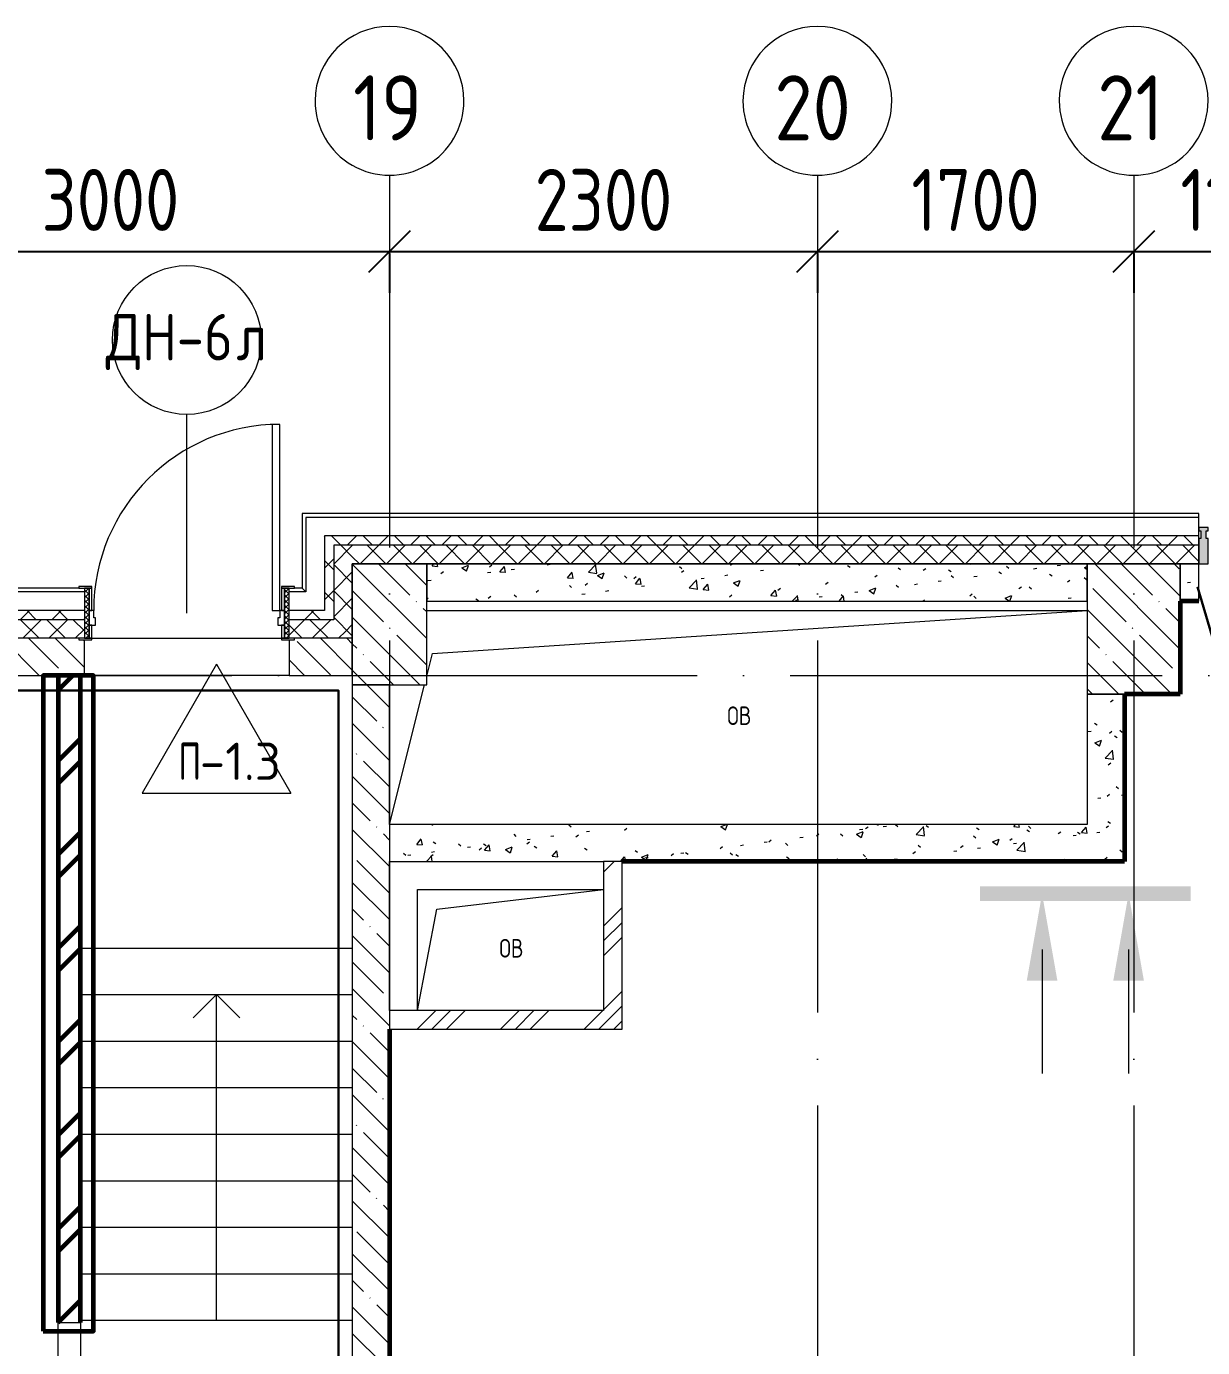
# Model space of a CAD drawing. Header units: millimetres. Extents: x -592259 to 288321, y -552984 to 293768.
# Drawn here: x 88136 to 94458, y 54763 to 61864 of the extents above; entities that cross this region are included whole.
import ezdxf

# ---------------------------------------------------------------- set-up
doc = ezdxf.new("R2010")
doc.units = ezdxf.units.MM
doc.linetypes.add('ADSK_Линия сетки', pattern=[2500, 2000, -250, 0, -250])
doc.linetypes.add('ADSK_Скрыто', pattern=[600, 300, -300])
doc.layers.get('Defpoints').update_dxf_attribs({"color": 250})
for name, color, linetype, lineweight in [('0) кирпич', 30, 'Continuous', 60), ('2)Фархверки', 40, 'Continuous', 30), ('4.1) Штук. 3.1 вып', 6, 'Continuous', 60), ('4.2) Штук 4 вып', 6, 'Continuous', 60), ('4.7) Штук. 6 вып.', 6, 'Continuous', 30), ('A-____-____-DIMS', 250, 'Continuous', 9), ('A-DETL-GENF-OTLN', 250, 'Continuous', 5), ('A-DOOR-____-IDEN', 250, 'Continuous', 9), ('A-DOOR-____-MCUT', 250, 'Continuous', 5), ('A-DOOR-____-OTLN', 250, 'Continuous', 5), ('A-DOOR-FRAM-MCUT', 250, 'Continuous', 5), ('A-DOOR-FRAM-OTLN', 250, 'Continuous', 5), ('A-FLOR-____-IDEN', 250, 'Continuous', 9), ('A-FLOR-____-OTLN', 250, 'Continuous', 9), ('A-GLAZ-____-OTLN', 250, 'Continuous', 5), ('A-GLAZ-CWMG-MCUT', 250, 'Continuous', 9), ('A-GLAZ-CWMG-OTLN', 250, 'Continuous', 5), ('A-WALL-____-MCUT', 250, 'Continuous', 13), ('A-WALL-____-PATT', 250, 'Continuous', 13), ('A-WALL-FNSH-MCUT', 250, 'Continuous', 13), ('G-____-____-SYMB', 250, 'ADSK_Скрыто', 9), ('I-WALL-____-OTLN', 250, 'Continuous', 9), ('S-COLS-____-MCUT', 250, 'Continuous', 25), ('S-COLS-____-OTLN', 250, 'Continuous', 9), ('S-GRID-____-IDEN', 250, 'Continuous', 9), ('S-GRID-____-OTLN', 250, 'Continuous', 9), ('S-STRS-____-OTLN', 250, 'Continuous', 5)]:
    doc.layers.add(name, color=color, linetype=linetype, lineweight=lineweight)
doc.styles.add('GOST Common', font='', dxfattribs={"width": 0.9, "height": 350})
doc.styles.add('GOST Common_1', font='', dxfattribs={"width": 0.9, "height": 250})
doc.styles.add('ISOCPEUR', font='isocpeur.ttf', dxfattribs={"width": 0.8, "height": 100})
doc.styles.add('ISOCPEUR_2', font='isocpeur.ttf', dxfattribs={"height": 160})
doc.styles.get("Standard").update_dxf_attribs({"font": 'ГОСТ тип А.ttf'})
doc.styles.get('GOST Common').set_extended_font_data('GOST Common')
doc.styles.get('GOST Common_1').set_extended_font_data('GOST Common')
doc.dimstyles.new('А3', dxfattribs={"dimtxt": 333, "dimasz": 222, "dimexe": 222, "dimexo": 111, "dimgap": 111, "dimtad": 1, "dimtoh": 1, "dimdec": 0, "dimrnd": 0.0015, "dimzin": 0, "dimdsep": 46, "dimtxsty": 'Standard', "dimblk": 'OBLIQUE', "dimcen": 0, "dimclrd": 7, "dimclre": 7, "dimclrt": 7, "dimadec": 0, "dimazin": 0, "dimtfac": 1, "dimtdec": 0, "dimtofl": 0, "dimtmove": 0, "dimatfit": 3, "dimfxl": 1, "dimtolj": 1, "dimtzin": 0, "dimarcsym": 0})
pattern_1 = [(135, (12287.91, -0.0006), (-142.5612, -142.5612), []), (135, (12430.48, -0.0006), (-142.5612, -142.5612), [252.016, -50.403, 3.353, -47.05])]
pattern_2 = [(50, (12287.9, -0.0006), (364.3679, -31.8783), [38.1, -419.1]), (355, (12287.9, -0.0006), (-70.4859, 382.1133), [30.48, -335.28]), (100.451, (12318.28, -2.66), (293.885, 350.2334), [32.38, -356.18]), (46.184, (12287.9, 101.6), (542.1585, -84.0858), [57.15, -628.65]), (96.636, (12333.1, 94.6), (474.805, 494.8554), [48.57, -534.27]), (351.184, (12287.9, 101.6), (474.8102, 494.85), [45.72, -502.92]), (21, (12338.7, 76.2), (303.2285, -204.5305), [38.1, -419.1]), (326, (12338.7, 76.2), (123.6039, 368.376), [30.48, -335.28]), (71.451, (12364, 59.16), (426.8341, 163.8427), [32.38, -356.18]), (37.5, (12287.91, -0.0006), (6.17665, 169.11015), [16.764, -314.452, 16.764, -323.596, -336.55]), (37.5, (12287.91, -0.0006), (6.17665, 169.11015), [-671.576, 16.764, -319.786]), (7.5, (12287.91, -0.0006), (133.63888, 200.3615), [16.764, -177.292, 16.764, -306.832, -128.27]), (7.5, (12287.91, -0.0006), (133.63888, 200.3615), [-517.652, 16.764, -111.506]), (327.5, (12174.63, -0.0006), (271.18182, -11.45836), [16.764, -110.236, 16.764, -379.476, -525.78]), (327.5, (12174.63, -0.0006), (271.18182, -11.45836), [-523.24, 16.764, -509.016]), (317.5, (12123.83, -0.0006), (296.2585, 50.85285), [16.764, -148.336, 16.764, -246.38, -373.38]), (317.5, (12123.83, -0.0006), (296.2585, 50.85285), [-428.244, 16.764, -356.616])]
pattern_3 = [(135, (12287.91, -0.0006), (-84.85281, -84.85281), []), (225, (12287.91, -0.0006), (84.85281, -84.85281), [])]
pattern_4 = [(45, (12287.91, -0.0006), (-70.71068, 70.71068), []), (135, (12287.91, -0.0006), (-70.71068, -70.71068), [])]
pattern_5 = [(45, (12287.9, -0.0006), (-224.5064, 224.5064), []), (45, (12367.3, -0.0006), (0, 449.0128), []), (45, (12208.54, -0.0006), (0, 449.0128), [])]

# ---------------------------------------------------------------- blocks, each defined once
blk = doc.blocks.new('Разрез - Номер вида спереди_3_5 мм-32550530-АР1_Кладочный план 1 этажа С2и3')
at = {"layer": 'G-____-____-SYMB', "linetype": 'Continuous'}
for points in [[(9.798, 0.404), (9.798, -0.394), (-0.333, -0.394), (-0.333, 0.404)], [(2.176, -4.675), (3, 0), (3.824, -4.675)]]:
    blk.add_hatch(color=256, dxfattribs=at).paths.add_polyline_path(points)
at = {"layer": 'G-____-____-SYMB', "linetype": 'Continuous', "lineweight": 20}
blk.add_line((3, -3), (3, -9.663), dxfattribs=at)
blk = doc.blocks.new('Разрез - Номер вида сзади_3_5 мм-32550532-АР1_Кладочный план 1 этажа С2и3')
at = {"layer": 'G-____-____-SYMB', "linetype": 'Continuous'}
for points in [[(9.798, 0.404), (9.798, -0.394), (-0.333, -0.394), (-0.333, 0.404)], [(2.176, -4.675), (3, 0), (3.824, -4.675)]]:
    blk.add_hatch(color=256, dxfattribs=at).paths.add_polyline_path(points)
at = {"layer": 'G-____-____-SYMB', "linetype": 'Continuous', "lineweight": 20}
blk.add_line((3, -3), (3, -9.663), dxfattribs=at)
blk = doc.blocks.new('Дверь_СКБ_1Ст_Внутренняя - СОШ_Д-34_Дв_1100x2100h_Фрамуга_ДН-6Л-41923981-АР1_Маркировочный план 1 этажа С2и3')
at = {"layer": 'A-DOOR-____-OTLN'}
h = blk.add_hatch(dxfattribs=at)
h.set_pattern_fill('FP_56', color=256, style=0, pattern_type=2)
h.set_pattern_definition([(135, (1751.41, 209.685), (-14.14214, -14.14214), []), (225, (1751.41, 209.685), (14.14214, -14.14214), [])])
h.paths.add_polyline_path([(562.5, -125), (562.5, 145), (537.5, 145), (537.5, -125)])
at = {"layer": 'A-DOOR-FRAM-OTLN'}
h = blk.add_hatch(dxfattribs=at)
h.set_pattern_fill('FP_57', color=256, style=0, pattern_type=2)
h.set_pattern_definition([(45, (-371.384, 209.685), (-14.1421, 14.1421), []), (135, (-371.384, 209.685), (-14.1421, -14.1421), [])])
h.paths.add_polyline_path([(-512.5, -125), (-512.5, 145), (-537.5, 145), (-537.5, -125)])
at = {"layer": 'A-DOOR-____-MCUT'}
for p, q in [((512.5, 1025), (472.5, 1025)), ((472.5, 1025), (472.5, 25)), ((512.5, 25), (512.5, 1025)), ((472.5, 25), (512.5, 25))]:
    blk.add_line(p, q, dxfattribs=at)
at = {"layer": 'A-DOOR-____-OTLN'}
blk.add_arc((512.5, 25), 1000, 90, 180, dxfattribs=at)
at = {"layer": 'A-DOOR-FRAM-MCUT'}
for p, q in [((-497.5, 153), (-567.5, 153)), ((-567.5, 153), (-567.5, 145)), ((-567.5, 145), (-497.5, 145)), ((-512.5, 145), (-537.5, 145)), ((-537.5, 145), (-537.5, -125)), ((-512.5, -125), (-512.5, 145)), ((-497.5, 145), (-512.5, 145)), ((-512.5, 145), (-512.5, 25)), ((-497.5, 145), (-497.5, 153)), ((-497.5, 25), (-497.5, 145)), ((592.5, 153), (522.5, 153)), ((522.5, 153), (522.5, 145)), ((537.5, 145), (522.5, 145)), ((522.5, 145), (522.5, 25)), ((522.5, 145), (592.5, 145)), ((562.5, 145), (537.5, 145)), ((537.5, 145), (537.5, -125)), ((537.5, 25), (537.5, 145)), ((562.5, -125), (562.5, 145)), ((592.5, 145), (592.5, 153)), ((-487.5, 25), (-512.5, 25)), ((-512.5, 25), (-512.5, -55)), ((-512.5, 25), (-497.5, 25)), ((-487.5, -15), (-487.5, 25)), ((512.5, 25), (512.5, -15)), ((537.5, 25), (512.5, 25)), ((522.5, 25), (537.5, 25)), ((537.5, -55), (537.5, 25)), ((-512.5, -55), (-477.5, -55)), ((-497.5, -55), (-512.5, -55)), ((-512.5, -55), (-512.5, -125)), ((-497.5, -125), (-497.5, -55)), ((-477.5, -15), (-487.5, -15)), ((-477.5, -55), (-477.5, -15)), ((512.5, -15), (502.5, -15)), ((502.5, -15), (502.5, -55)), ((502.5, -55), (537.5, -55)), ((537.5, -55), (522.5, -55)), ((522.5, -55), (522.5, -125)), ((537.5, -125), (537.5, -55)), ((-497.5, -125), (-567.5, -125)), ((-567.5, -125), (-567.5, -133)), ((-567.5, -133), (-497.5, -133)), ((-537.5, -125), (-512.5, -125)), ((-512.5, -125), (-497.5, -125)), ((-497.5, -133), (-497.5, -125)), ((522.5, -125), (537.5, -125)), ((592.5, -125), (522.5, -125)), ((522.5, -125), (522.5, -133)), ((522.5, -133), (592.5, -133)), ((537.5, -125), (562.5, -125)), ((592.5, -133), (592.5, -125))]:
    blk.add_line(p, q, dxfattribs=at)
blk = doc.blocks.new('Прямоугольный импост - Рядовой 50х195-36105276-АР1_Маркировочный план 1 этажа С2и3')
at = {"layer": 'A-GLAZ-CWMG-OTLN'}
blk.add_hatch(color=50, dxfattribs=at).paths.add_polyline_path([(-50, 157), (-50, 21), (-40, 21), (-40, -21), (-50, -21), (-50, -38), (0, -38), (0, -21), (-10, -21), (-10, 21), (0, 21), (0, 157)])
at = {"layer": 'A-GLAZ-CWMG-MCUT', "lineweight": 5}
for p, q in [((0, 157), (-50, 157)), ((-50, 157), (-50, 21)), ((0, 21), (0, 157)), ((-50, 21), (-40, 21)), ((-40, 21), (-40, -21)), ((-10, -21), (-10, 21)), ((-10, 21), (0, 21)), ((-40, -21), (-50, -21)), ((-50, -21), (-50, -38)), ((-50, -38), (0, -38)), ((0, -21), (-10, -21)), ((0, -38), (0, -21))]:
    blk.add_line(p, q, dxfattribs=at)
blk = doc.blocks.new('_Wn_-As_OpeningMEP_floor__Rectangular - _Wn_-As_OpeningMEP_floor__Rectangular-34699470-АР1_Маркировочный план 1 этажа С2и3')
at = {"layer": 'A-DETL-GENF-OTLN', "lineweight": 5}
for p, q in [((-1644.1, 394.1), (1875, 625)), ((-1675, 271.1), (-1644.1, 394.1)), ((-1875, -525), (-1686.6, 225))]:
    blk.add_line(p, q, dxfattribs=at)
blk = doc.blocks.new('_Wn_-As_OpeningMEP_floor__Rectangular - _Wn_-As_OpeningMEP_floor__Rectangular-34702461-АР1_Маркировочный план 1 этажа С2и3')
at = {"layer": 'A-DETL-GENF-OTLN', "lineweight": 5}
for p, q in [((-394.8, 270), (500, 375.2)), ((-500, -275.2), (-394.8, 270))]:
    blk.add_line(p, q, dxfattribs=at)
blk = doc.blocks.new('Ось сетки - Круг_Ø8 мм-39983606-АР1_Маркировочный план 1 этажа С2и3')
at = {"layer": 'S-GRID-____-IDEN'}
for start, end in [(360, 180), (180, 360)]:
    blk.add_arc((0, 0), 4, start, end, dxfattribs=at)
blk = doc.blocks.new('AAR_СКБ_Марка_Перекрытия - Марка пола-17325028-АР1_Маркировочный план 1 этажа С2и3')
at = {"layer": 'A-FLOR-____-IDEN'}
for p, q in [((0, 6.932), (-4.002, 0)), ((0, 6.932), (4.002, 0)), ((-4.002, 0), (4.002, 0))]:
    blk.add_line(p, q, dxfattribs=at)
blk = doc.blocks.new('_Oblique')
at = {"color": 0, "linetype": 'ByBlock', "lineweight": -2}
blk.add_line((-0.5, -0.5), (0.5, 0.5), dxfattribs=at)
blk = doc.blocks.new('*D2596')
at = {"layer": 'A-____-____-DIMS', "color": 7, "lineweight": -2, "transparency": 16777216}
for p, q in [((87087.9, 60653.7), (90087.9, 60653.7)), ((87087.9, 60642.7), (87087.9, 60431.7)), ((90087.9, 60642.7), (90087.9, 60431.7))]:
    blk.add_line(p, q, dxfattribs=at)
at = {"layer": 'Defpoints', "color": 0, "transparency": 16777216}
for p in [(87087.9, 60753.7), (90087.9, 60753.7), (90087.9, 60653.7)]:
    blk.add_point(p, dxfattribs=at)
at = {"layer": 'A-____-____-DIMS', "color": 7, "lineweight": -2, "transparency": 16777216, "xscale": 222, "yscale": 222, "zscale": 222, "rotation": 180}
blk.add_blockref('_Oblique', (87087.9, 60653.7), dxfattribs=at)
at = {"layer": 'A-____-____-DIMS', "color": 7, "lineweight": -2, "transparency": 16777216, "xscale": 222, "yscale": 222, "zscale": 222}
blk.add_blockref('_Oblique', (90087.9, 60653.7), dxfattribs=at)
at = {"layer": 'A-____-____-DIMS', "color": 7, "transparency": 16777216, "insert": (88587.9, 60931.2), "char_height": 333, "width": 2.483, "attachment_point": 5}
blk.add_mtext('\\A1;3000', dxfattribs=at)
blk = doc.blocks.new('*D2597')
at = {"layer": 'A-____-____-DIMS', "color": 7, "lineweight": -2, "transparency": 16777216}
for p, q in [((90087.9, 60653.7), (92387.9, 60653.7)), ((90087.9, 60642.7), (90087.9, 60431.7)), ((92387.9, 60642.7), (92387.9, 60431.7))]:
    blk.add_line(p, q, dxfattribs=at)
at = {"layer": 'Defpoints', "color": 0, "transparency": 16777216}
for p in [(90087.9, 60753.7), (92387.9, 60753.7), (92387.9, 60653.7)]:
    blk.add_point(p, dxfattribs=at)
at = {"layer": 'A-____-____-DIMS', "color": 7, "lineweight": -2, "transparency": 16777216, "xscale": 222, "yscale": 222, "zscale": 222, "rotation": 180}
blk.add_blockref('_Oblique', (90087.9, 60653.7), dxfattribs=at)
at = {"layer": 'A-____-____-DIMS', "color": 7, "lineweight": -2, "transparency": 16777216, "xscale": 222, "yscale": 222, "zscale": 222}
blk.add_blockref('_Oblique', (92387.9, 60653.7), dxfattribs=at)
at = {"layer": 'A-____-____-DIMS', "color": 7, "transparency": 16777216, "insert": (91237.9, 60931.2), "char_height": 333, "width": 2.483, "attachment_point": 5}
blk.add_mtext('\\A1;2300', dxfattribs=at)
blk = doc.blocks.new('*D2598')
at = {"layer": 'A-____-____-DIMS', "color": 7, "lineweight": -2, "transparency": 16777216}
for p, q in [((92387.9, 60653.7), (94087.9, 60653.7)), ((92387.9, 60642.7), (92387.9, 60431.7)), ((94087.9, 60642.7), (94087.9, 60431.7))]:
    blk.add_line(p, q, dxfattribs=at)
at = {"layer": 'Defpoints', "color": 0, "transparency": 16777216}
for p in [(92387.9, 60753.7), (94087.9, 60753.7), (94087.9, 60653.7)]:
    blk.add_point(p, dxfattribs=at)
at = {"layer": 'A-____-____-DIMS', "color": 7, "lineweight": -2, "transparency": 16777216, "xscale": 222, "yscale": 222, "zscale": 222, "rotation": 180}
blk.add_blockref('_Oblique', (92387.9, 60653.7), dxfattribs=at)
at = {"layer": 'A-____-____-DIMS', "color": 7, "lineweight": -2, "transparency": 16777216, "xscale": 222, "yscale": 222, "zscale": 222}
blk.add_blockref('_Oblique', (94087.9, 60653.7), dxfattribs=at)
at = {"layer": 'A-____-____-DIMS', "color": 7, "transparency": 16777216, "insert": (93237.9, 60931.2), "char_height": 333, "width": 2.299, "attachment_point": 5}
blk.add_mtext('\\A1;1700', dxfattribs=at)
blk = doc.blocks.new('*D2599')
at = {"layer": 'A-____-____-DIMS', "color": 7, "lineweight": -2, "transparency": 16777216}
for p, q in [((94087.9, 60653.7), (95237.9, 60653.7)), ((94087.9, 60642.7), (94087.9, 60431.7)), ((95237.9, 60642.7), (95237.9, 60431.7))]:
    blk.add_line(p, q, dxfattribs=at)
at = {"layer": 'Defpoints', "color": 0, "transparency": 16777216}
for p in [(94087.9, 60753.7), (95237.9, 60753.7), (95237.9, 60653.7)]:
    blk.add_point(p, dxfattribs=at)
at = {"layer": 'A-____-____-DIMS', "color": 7, "lineweight": -2, "transparency": 16777216, "xscale": 222, "yscale": 222, "zscale": 222, "rotation": 180}
blk.add_blockref('_Oblique', (94087.9, 60653.7), dxfattribs=at)
at = {"layer": 'A-____-____-DIMS', "color": 7, "lineweight": -2, "transparency": 16777216, "xscale": 222, "yscale": 222, "zscale": 222}
blk.add_blockref('_Oblique', (95237.9, 60653.7), dxfattribs=at)
at = {"layer": 'A-____-____-DIMS', "color": 7, "transparency": 16777216, "insert": (94662.9, 60931.2), "char_height": 333, "width": 2.114, "attachment_point": 5}
blk.add_mtext('\\A1;1150', dxfattribs=at)
blk = doc.blocks.new('ADSK_Марка_Дверь - Типоразмер_ADSK_Марка-30565456-АР1_Маркировочный план 1 этажа С2и3')
at = {"layer": 'A-DOOR-____-IDEN'}
blk.add_circle((0, 0), 4, dxfattribs=at)

msp = doc.modelspace()

# ---------------------------------------------------------------- hatches: boundary and pattern name
at = {"layer": '0) кирпич'}
h = msp.add_hatch(dxfattribs=at)
h.set_pattern_fill('FP_4', color=256, style=0, pattern_type=2)
h.set_pattern_definition([(45, (12287.9, -0.0006), (-251.4472, 251.4472), []), (45, (12287.9, 381), (-251.4472, 251.4472), [])])
h.paths.add_polyline_path([(88307.9138, 54897.213), (88427.9138, 54897.213), (88427.8919, 58375), (88307.9138, 58375), (88307.9138, 56657.5255)])
at = {"layer": 'A-WALL-____-PATT', "lineweight": 15, "true_color": 0x000000}
h = msp.add_hatch(dxfattribs=at)
h.set_pattern_fill('FP_53', color=18, style=0, pattern_type=2)
h.set_pattern_definition(pattern_3)
h.paths.add_polyline_path([(89787.9138, 58675), (89787.9138, 59125), (89737.9138, 59125), (89737.9138, 58725)])
h = msp.add_hatch(dxfattribs=at)
h.set_pattern_fill('FP_53', color=18, style=0, pattern_type=2)
h.set_pattern_definition(pattern_3)
h.paths.add_polyline_path([(121487.9597, 59075), (121487.9597, 59125), (120687.9964, 59125), (120687.9964, 59075), (121412.9378, 59075)])
h.paths.add_polyline_path([(118737.9144, 59075), (119787.9964, 59075), (119787.9964, 59125), (118737.9144, 59125)])
h.paths.add_polyline_path([(113938.3643, 59075), (113938.3643, 59125), (112888.3643, 59125), (112888.3643, 59075), (113582.3109, 59075)])
h.paths.add_polyline_path([(116788.3643, 59075), (117837.9144, 59075), (117837.9144, 59125), (116788.3643, 59125)])
h.paths.add_polyline_path([(114838.3643, 59075), (115888.3643, 59075), (115888.3643, 59125), (114838.3643, 59125), (114838.3643, 59075.7731)])
h.paths.add_polyline_path([(111988.3643, 59075), (111988.3643, 59125), (110938.1391, 59125), (110938.1391, 59075), (111807.9138, 59075)])
h.paths.add_polyline_path([(91588.9094, 59075), (94438.1391, 59075), (94438.1391, 59125), (89787.9138, 59125), (89787.9138, 59075), (90735.5203, 59075)])
h = msp.add_hatch(dxfattribs=at)
h.set_pattern_fill('FP_52', color=18, style=0, pattern_type=2)
h.set_pattern_definition(pattern_4)
h.paths.add_polyline_path([(89887.8919, 58575.0219), (89887.9138, 59075), (89787.9138, 59075), (89787.9138, 58675), (89851.9815, 58610.9323)])
h = msp.add_hatch(dxfattribs=at)
h.set_pattern_fill('FP_52', color=18, style=0, pattern_type=2)
h.set_pattern_definition(pattern_4)
h.paths.add_polyline_path([(116788.3643, 58975), (117837.9144, 58975), (117837.9144, 59075), (116788.3643, 59075)])
h.paths.add_polyline_path([(120987.8919, 58975), (121387.9597, 58975.0339), (121387.8919, 59075), (120687.9964, 59075), (120687.9964, 58975), (120808.5414, 58975)])
h.paths.add_polyline_path([(111239.8528, 58975), (111988.3643, 58975), (111988.3643, 59075), (110938.1391, 59075), (110938.3643, 58975), (111237.8919, 58975)])
h.paths.add_polyline_path([(89887.9138, 58975), (94438.1391, 58975), (94438.1391, 59075), (89887.9138, 59075), (89887.9138, 58976.591)])
h.paths.add_polyline_path([(119441.5859, 58975), (119787.9964, 58975), (119787.9964, 59075), (118737.9144, 59075), (118737.9144, 58975), (119145.9964, 58975)])
h.paths.add_polyline_path([(115888.3643, 58975), (115888.3643, 59075), (114838.3643, 59075), (114838.3643, 58975), (115340.7193, 58975)])
h.paths.add_polyline_path([(113582.3109, 58975), (113938.3643, 58975), (113938.3643, 59075), (112888.3643, 59075), (112888.3643, 58975)])
h = msp.add_hatch(dxfattribs=at)
h.set_pattern_fill('FP_3', color=18, style=0, pattern_type=2)
h.set_pattern_definition(pattern_2)
h.paths.add_polyline_path([(93837.8919, 58775), (93837.8919, 58975), (90287.8919, 58975), (90287.8919, 58775), (93469.4313, 58775)])
h.paths.add_polyline_path([(94438.1391, 58775), (94438.1391, 58975), (94337.8919, 58975), (94337.8919, 58775)])
h = msp.add_hatch(dxfattribs=at)
h.set_pattern_fill('FP_53', color=18, style=0, pattern_type=2)
h.set_pattern_definition(pattern_3)
h.paths.add_polyline_path([(89547.9138, 58675), (89787.9138, 58675), (89737.9138, 58725), (89547.9138, 58725)])
h.paths.add_polyline_path([(88001.6092, 58675), (88447.9138, 58675), (88447.9138, 58725), (86117.9138, 58725), (86117.9138, 58675), (87043.8398, 58675)])
h = msp.add_hatch(dxfattribs=at)
h.set_pattern_fill('FP_52', color=18, style=0, pattern_type=2)
h.set_pattern_definition(pattern_4)
h.paths.add_polyline_path([(89577.9138, 58575), (89887.8919, 58575.0219), (89787.9138, 58675), (89547.9138, 58675), (89547.9138, 58575)])
h.paths.add_polyline_path([(86667.9308, 58575), (88447.9138, 58575), (88447.9138, 58675), (86217.9138, 58675), (86217.9138, 58575), (86634.6537, 58575)])
h = msp.add_hatch(dxfattribs=at)
h.set_pattern_fill('FP_1', color=18, style=0, pattern_type=2)
h.set_pattern_definition(pattern_1)
h.paths.add_polyline_path([(88447.9138, 58375), (88447.9138, 58567), (88417.9138, 58567), (88417.9138, 58575), (86217.9138, 58575), (86217.9138, 58375), (88427.9138, 58375)])
h.paths.add_polyline_path([(89887.8919, 58375), (89887.8919, 58575), (89577.9138, 58575), (89577.9138, 58567), (89547.9138, 58567), (89547.9138, 58375), (89734.5162, 58375)])
h = msp.add_hatch(dxfattribs=at)
h.set_pattern_fill('FP_1', color=18, style=0, pattern_type=2)
h.set_pattern_definition(pattern_1)
h.paths.add_polyline_path([(89887.8919, 50175), (90087.8919, 50175), (90087.8919, 51474.9994), (89887.8919, 51474.9994), (89887.8919, 50284.9403)])
h.paths.add_polyline_path([(89887.8919, 51874.9994), (90087.8919, 51874.9994), (90087.8919, 58325), (89887.8919, 58325), (89887.8919, 52000)])
h = msp.add_hatch(dxfattribs=at)
h.set_pattern_fill('FP_3', color=18, style=0, pattern_type=2)
h.set_pattern_definition(pattern_2)
h.paths.add_polyline_path([(94037.9138, 57575), (94037.9138, 58275), (93837.9138, 58275), (93837.9138, 57575)])
h = msp.add_hatch(dxfattribs=at)
h.set_pattern_fill('FP_3', color=18, style=0, pattern_type=2)
h.set_pattern_definition(pattern_2)
h.paths.add_polyline_path([(93317.8916, 57375), (94037.9138, 57375), (94037.9138, 57575), (90087.8919, 57575), (90087.8919, 57375), (92350.4087, 57375)])
h = msp.add_hatch(dxfattribs=at)
h.set_pattern_fill('FP_5', color=18, style=0, pattern_type=2)
h.set_pattern_definition(pattern_5)
h.paths.add_polyline_path([(91237.8919, 56575), (91337.8919, 56575), (91337.8919, 57375), (91237.8919, 57375), (91237.8919, 56657.5255)])
h = msp.add_hatch(dxfattribs=at)
h.set_pattern_fill('FP_5', color=18, style=0, pattern_type=2)
h.set_pattern_definition(pattern_5)
h.paths.add_polyline_path([(90087.8919, 56475), (91337.8919, 56475), (91337.8919, 56575), (90087.8919, 56575)])
at = {"layer": 'S-COLS-____-OTLN', "lineweight": 5, "true_color": 0x000000}
h = msp.add_hatch(dxfattribs=at)
h.set_pattern_fill('FP_1', color=18, style=0, pattern_type=2)
h.set_pattern_definition(pattern_1)
h.paths.add_polyline_path([(90287.8919, 58325), (90287.8919, 58975), (89887.8919, 58975), (89887.8919, 58325), (90087.8919, 58325)])
h = msp.add_hatch(dxfattribs=at)
h.set_pattern_fill('FP_1', color=18, style=0, pattern_type=2)
h.set_pattern_definition(pattern_1)
h.paths.add_polyline_path([(94337.8919, 58275), (94337.8919, 58975), (93837.8919, 58975), (93837.9138, 58275), (94037.9358, 58275)])

# ---------------------------------------------------------------- linework, layer by layer
msp.add_lwpolyline([(94438.1391, 58775), (94337.8919, 58775)])
at = {"layer": '0) кирпич'}
for p, q in [((88307.9138, 58375), (88307.9138, 54897.213)), ((88427.9138, 54897.213), (88427.9138, 58375))]:
    msp.add_line(p, q, dxfattribs=at)
at = {"layer": '2)Фархверки'}
msp.add_line((94431.5053, 58852.5406), (94643.2311, 58129.251), dxfattribs=at)
at = {"layer": '4.1) Штук. 3.1 вып'}
for p, q in [((94438.1391, 58775), (94337.8919, 58775)), ((94337.8919, 58775), (94337.8919, 58275)), ((94337.8919, 58275), (94037.9138, 58275)), ((94037.9138, 58275), (94037.9138, 57375)), ((94037.9138, 57375), (91337.8919, 57375)), ((90087.9138, 56475), (90087.8919, 51874.9994))]:
    msp.add_line(p, q, dxfattribs=at)
at = {"layer": '4.2) Штук 4 вып'}
msp.add_lwpolyline([(88226.9182, 54851.1853), (88497.4345, 54851.1853), (88497.4345, 58375), (88226.9182, 58375)], close=True, dxfattribs=at)
at = {"layer": '4.7) Штук. 6 вып.'}
msp.add_lwpolyline([(86457.7552, 50218.2274), (89814.2018, 50218.2274), (89814.2018, 58293.7817), (86457.7552, 58293.7817)], close=True, dxfattribs=at)
at = {"layer": 'A-DOOR-____-IDEN', "color": 18, "true_color": 0x000000}
msp.add_line((88997.9138, 58710), (88997.9138, 59778.129), dxfattribs=at)
at = {"layer": 'A-FLOR-____-OTLN', "color": 18, "lineweight": 5, "true_color": 0x000000}
for p, q in [((90287.8919, 58725), (93837.8919, 58725)), ((90237.8919, 56575.0006), (90237.8919, 57225.4162)), ((90237.8919, 57225.4162), (91237.8919, 57225.4162)), ((88427.9138, 56910), (89887.8919, 56910))]:
    msp.add_line(p, q, dxfattribs=at)
at = {"layer": 'A-WALL-____-MCUT', "color": 18, "lineweight": 15, "true_color": 0x000000}
for p, q in [((89637.9138, 59225), (89637.9138, 58825)), ((94438.1391, 59225), (89637.9138, 59225)), ((94438.1391, 59125), (94438.1391, 59225)), ((89737.9138, 59125), (89737.9138, 58725)), ((94438.1391, 59125), (89737.9138, 59125)), ((94438.1391, 59075), (94438.1391, 59125)), ((89787.9138, 59075), (89787.9138, 58675)), ((94438.1391, 59075), (89787.9138, 59075)), ((94438.1391, 58975), (94438.1391, 59075)), ((89887.9138, 58575), (89887.9138, 58975)), ((89887.9138, 58975), (90287.8919, 58975)), ((90287.8919, 58975), (90287.8919, 58775)), ((93837.8919, 58975), (90287.8919, 58975)), ((90287.8919, 58975), (93837.8919, 58975)), ((93837.8919, 58775), (93837.8919, 58975)), ((93837.8919, 58975), (94337.8919, 58975)), ((94438.1391, 58975), (94337.8919, 58975)), ((94337.8919, 58975), (94337.8919, 58775)), ((94337.8919, 58975), (94438.1391, 58975)), ((94438.1391, 58775), (94438.1391, 58975)), ((88447.9138, 58825), (85957.9138, 58825)), ((89637.9138, 58825), (89547.9138, 58825)), ((89637.9138, 58825), (89617.9138, 58845)), ((88447.9138, 58725), (85957.9138, 58725)), ((89737.9138, 58725), (89547.9138, 58725)), ((90287.8919, 58775), (93837.8919, 58775)), ((94337.8919, 58775), (94438.1391, 58775)), ((88447.9138, 58675), (86117.9138, 58675)), ((89787.9138, 58675), (89547.9138, 58675)), ((88417.9138, 58575), (86217.9138, 58575)), ((88447.9138, 58375), (88447.9138, 58567)), ((89547.9138, 58567), (89547.9138, 58375)), ((89887.8919, 58575), (89577.9138, 58575)), ((89887.8919, 58375), (89887.8919, 58575)), ((89887.8919, 58575), (89887.9138, 58575)), ((86417.9138, 58375), (88447.9138, 58375)), ((89547.9138, 58375), (89887.8919, 58375)), ((89887.8919, 58325), (89887.8919, 54448.0455)), ((90087.8919, 58325), (89887.8919, 58325)), ((90087.8919, 57575), (90087.8919, 58325)), ((94037.9138, 58275), (93837.9138, 58275)), ((93837.9138, 58275), (93837.9138, 57575)), ((94037.9138, 57375), (94037.9138, 58275)), ((93837.9138, 57575), (90087.8919, 57575)), ((90087.8919, 57575), (90087.8919, 57375)), ((90087.8919, 56575), (90087.8919, 57375)), ((90087.8919, 57375), (91237.8919, 57375)), ((91237.8919, 57375), (91237.8919, 56575)), ((91337.8919, 57375), (91237.8919, 57375)), ((91337.8919, 56475), (91337.8919, 57375)), ((91337.8919, 57375), (94037.9138, 57375)), ((91237.8919, 56575), (90087.8919, 56575)), ((90087.8919, 56575), (90087.8919, 56475)), ((90087.8919, 56475), (91337.8919, 56475)), ((90087.8919, 51874.9994), (90087.8919, 56475)), ((88307.9138, 54897.213), (88427.9138, 54897.213))]:
    msp.add_line(p, q, dxfattribs=at)
at = {"layer": 'A-WALL-FNSH-MCUT', "lineweight": 15}
for p, q in [((89617.9138, 59245), (89617.9138, 58845)), ((94438.1391, 59245), (89617.9138, 59245)), ((94438.1391, 59225), (94438.1391, 59245)), ((88417.9138, 58845), (85947.9138, 58845)), ((89617.9138, 58845), (89577.9138, 58845))]:
    msp.add_line(p, q, dxfattribs=at)
at = {"layer": 'I-WALL-____-OTLN', "color": 18, "lineweight": 15, "true_color": 0x000000}
for p, q in [((88487.9138, 58575), (89507.9138, 58575)), ((89547.9138, 58375), (88447.9138, 58375)), ((88307.9138, 54399.9994), (88307.9138, 54897.213)), ((88427.9138, 54897.213), (88427.9138, 54399.9994))]:
    msp.add_line(p, q, dxfattribs=at)
at = {"layer": 'S-COLS-____-MCUT', "color": 18, "lineweight": 5, "true_color": 0x000000}
for p, q in [((89887.8919, 58975), (89887.8919, 58325)), ((90287.8919, 58975), (89887.8919, 58975)), ((90287.8919, 58325), (90287.8919, 58975)), ((94337.8919, 58975), (93837.8919, 58975)), ((93837.8919, 58775), (93837.8919, 58275)), ((94337.8919, 58275), (94337.8919, 58775)), ((90087.8919, 58325), (90287.8919, 58325)), ((93837.8919, 58275), (94337.8919, 58275))]:
    msp.add_line(p, q, dxfattribs=at)
at = {"layer": 'S-COLS-____-OTLN', "color": 18, "lineweight": 5, "true_color": 0x000000}
for p, q in [((93837.8919, 58975), (93837.8919, 58775)), ((94337.8919, 58775), (94337.8919, 58975)), ((89887.8919, 58325), (90087.8919, 58325))]:
    msp.add_line(p, q, dxfattribs=at)
at = {"layer": 'S-GRID-____-OTLN', "color": 18, "linetype": 'ADSK_Линия сетки', "true_color": 0x000000}
for p, q in [((90087.9138, 61063.6538), (90087.9138, -2919.5356)), ((92387.9138, 61063.6538), (92387.9138, -2919.5356)), ((94087.9138, 61063.6538), (94087.9138, -2919.5356)), ((77240.3519, 58375), (168626.8279, 58375))]:
    msp.add_line(p, q, dxfattribs=at)
at = {"layer": 'S-STRS-____-OTLN', "color": 18, "true_color": 0x000000}
for p, q in [((88427.9138, 56660), (89887.8919, 56660)), ((88427.9138, 56660), (89887.8919, 56660)), ((88427.9138, 56410), (89887.8919, 56410)), ((88427.9138, 56410), (89887.8919, 56410)), ((88427.9138, 56160), (89887.8919, 56160)), ((88427.9138, 56160), (89887.8919, 56160)), ((88427.9138, 55910), (89887.8919, 55910)), ((88427.9138, 55910), (89887.8919, 55910)), ((88427.9138, 55660), (89887.8919, 55660)), ((88427.9138, 55660), (89887.8919, 55660)), ((88427.9138, 55410), (89887.8919, 55410)), ((88427.9138, 55410), (89887.8919, 55410)), ((88427.9138, 55160), (89887.8919, 55160)), ((88427.9138, 55160), (89887.8919, 55160)), ((88427.9138, 54910), (89887.8919, 54910)), ((88427.9138, 54910), (89887.8919, 54910))]:
    msp.add_line(p, q, dxfattribs=at)
at = {"layer": 'S-STRS-____-OTLN', "color": 18, "lineweight": 9, "true_color": 0x000000}
for p, q in [((89157.8919, 56660), (89032.8919, 56535)), ((89157.8919, 56410), (89157.8919, 56660)), ((89157.8919, 56660), (89282.8919, 56535)), ((89157.8919, 56160), (89157.8919, 56410)), ((89157.8919, 55910), (89157.8919, 56160)), ((89157.8919, 55660), (89157.8919, 55910)), ((89157.8919, 55410), (89157.8919, 55660)), ((89157.8919, 55160), (89157.8919, 55410)), ((89157.8919, 54910), (89157.8919, 55160))]:
    msp.add_line(p, q, dxfattribs=at)

# ---------------------------------------------------------------- block references
at = {"layer": 'A-DOOR-____-IDEN', "color": 18, "true_color": 0x000000, "xscale": 99.99999999999993, "yscale": 99.99999999999993, "zscale": 99.99999999999993}
msp.add_blockref('ADSK_Марка_Дверь - Типоразмер_ADSK_Марка-30565456-АР1_Маркировочный план 1 этажа С2и3', (88998.3712, 60178.129), dxfattribs=at)
at = {"layer": 'A-DOOR-____-OTLN', "color": 18, "true_color": 0x000000}
msp.add_blockref('Дверь_СКБ_1Ст_Внутренняя - СОШ_Д-34_Дв_1100x2100h_Фрамуга_ДН-6Л-41923981-АР1_Маркировочный план 1 этажа С2и3', (88985.4138, 58700), dxfattribs=at)
at = {"layer": 'A-FLOR-____-IDEN', "color": 18, "true_color": 0x000000, "xscale": 99.99999999999993, "yscale": 99.99999999999993, "zscale": 99.99999999999993}
msp.add_blockref('AAR_СКБ_Марка_Перекрытия - Марка пола-17325028-АР1_Маркировочный план 1 этажа С2и3', (89157.8919, 57742.5), dxfattribs=at)
at = {"layer": 'A-GLAZ-____-OTLN', "color": 18, "true_color": 0x000000}
for name, p in [('_Wn_-As_OpeningMEP_floor__Rectangular - _Wn_-As_OpeningMEP_floor__Rectangular-34699470-АР1_Маркировочный план 1 этажа С2и3', (91962.8919, 58100)), ('_Wn_-As_OpeningMEP_floor__Rectangular - _Wn_-As_OpeningMEP_floor__Rectangular-34702461-АР1_Маркировочный план 1 этажа С2и3', (90737.8919, 56850.2084))]:
    msp.add_blockref(name, p, dxfattribs=at)
at = {"layer": 'A-GLAZ-CWMG-OTLN', "color": 18, "true_color": 0x000000, "rotation": 180}
msp.add_blockref('Прямоугольный импост - Рядовой 50х195-36105276-АР1_Маркировочный план 1 этажа С2и3', (94438.1391, 59132), dxfattribs=at)
at = {"layer": 'G-____-____-SYMB', "linetype": 'Continuous', "xscale": 99.99999999999993, "yscale": 99.99999999999993, "zscale": 99.99999999999993}
msp.add_blockref('Разрез - Номер вида сзади_3_5 мм-32550532-АР1_Кладочный план 1 этажа С2и3', (93295.507, 57201.7765), dxfattribs=at)
at = {"layer": 'G-____-____-SYMB', "linetype": 'Continuous', "lineweight": 40, "extrusion": (0, 0, -1), "xscale": 99.99999999999993, "yscale": 99.99999999999993, "zscale": 99.99999999999993}
msp.add_blockref('Разрез - Номер вида спереди_3_5 мм-32550530-АР1_Кладочный план 1 этажа С2и3', (-94360.5, 57201.7765), dxfattribs=at)
at = {"layer": 'S-GRID-____-IDEN', "color": 18, "true_color": 0x000000, "xscale": 99.99999999999993, "yscale": 99.99999999999993, "zscale": 99.99999999999993, "rotation": 180}
for p in [(90087.9138, 61463.6538), (92387.9138, 61463.6538), (94087.9138, 61463.6538)]:
    msp.add_blockref('Ось сетки - Круг_Ø8 мм-39983606-АР1_Маркировочный план 1 этажа С2и3', p, dxfattribs=at)

# ---------------------------------------------------------------- texts
at = {"layer": '2)Фархверки', "char_height": 100, "width": 160.3375, "attachment_point": 1, "style": 'ISOCPEUR'}
for insert in [(91902.913, 58208.9554), (90677.913, 56959.1638)]:
    msp.add_mtext('ОВ', dxfattribs=dict(at, insert=insert))
at = {"layer": 'A-DOOR-____-IDEN', "color": 18, "true_color": 0x000000, "char_height": 250, "attachment_point": 1, "style": 'GOST Common_1'}
for s, insert, width in [('ДН', (88563.2138, 60318.5796), 461.772), ('-6', (88944.2138, 60318.5796), 389.620125), ('\\fGOST Common|b0|i0|c204|p34|;\\W.9;л', (89265.6826, 60318.5796), 194.810062)]:
    msp.add_mtext(s, dxfattribs=dict(at, insert=insert, width=width))
at = {"layer": 'A-FLOR-____-IDEN', "color": 18, "true_color": 0x000000, "char_height": 200, "attachment_point": 1, "style": 'ISOCPEUR_2'}
for s, insert, width in [('\\fISOCPEUR|b0|i0|c204|p34|;\\W.7;П', (88952.657, 58013.8858), 140.295312), ('-1.3', (89068.4122, 58013.8858), 381.60325)]:
    msp.add_mtext(s, dxfattribs=dict(at, insert=insert, width=width))
at = {"layer": 'S-GRID-____-IDEN', "color": 18, "true_color": 0x000000, "char_height": 350, "attachment_point": 1, "style": 'GOST Common'}
for s, insert, width in [('19', (89892.0945, 61600.9329), 461.772), ('20', (92156.5445, 61600.9329), 548.35425), ('21', (93892.0945, 61600.9329), 461.772)]:
    msp.add_mtext(s, dxfattribs=dict(at, insert=insert, width=width))

# ---------------------------------------------------------------- dimensions: what is measured, and where the dimension line sits
at = {"layer": 'A-____-____-DIMS', "color": 18, "true_color": 0x000000}
for base, p1, p2, picture, middle in [((90087.9138, 60653.7189), (87087.9138, 60753.7038), (90087.9138, 60753.7038), '*D2596', (88587.9138, 60931.2189)), ((92387.9138, 60653.7189), (90087.9138, 60753.7038), (92387.9138, 60753.7038), '*D2597', (91237.9138, 60931.2189)), ((94087.9138, 60653.7189), (92387.9138, 60753.7038), (94087.9138, 60753.7038), '*D2598', (93237.9138, 60931.2189)), ((95237.9138, 60653.7189), (94087.9138, 60753.7038), (95237.9138, 60753.7038), '*D2599', (94662.9138, 60931.2189))]:
    dim = msp.add_linear_dim(base=base, p1=p1, p2=p2, dimstyle='А3', dxfattribs=at)
    dim.commit()
    dim.dimension.update_dxf_attribs({"geometry": picture, "text_midpoint": middle})

doc.saveas('drawing.dxf')
